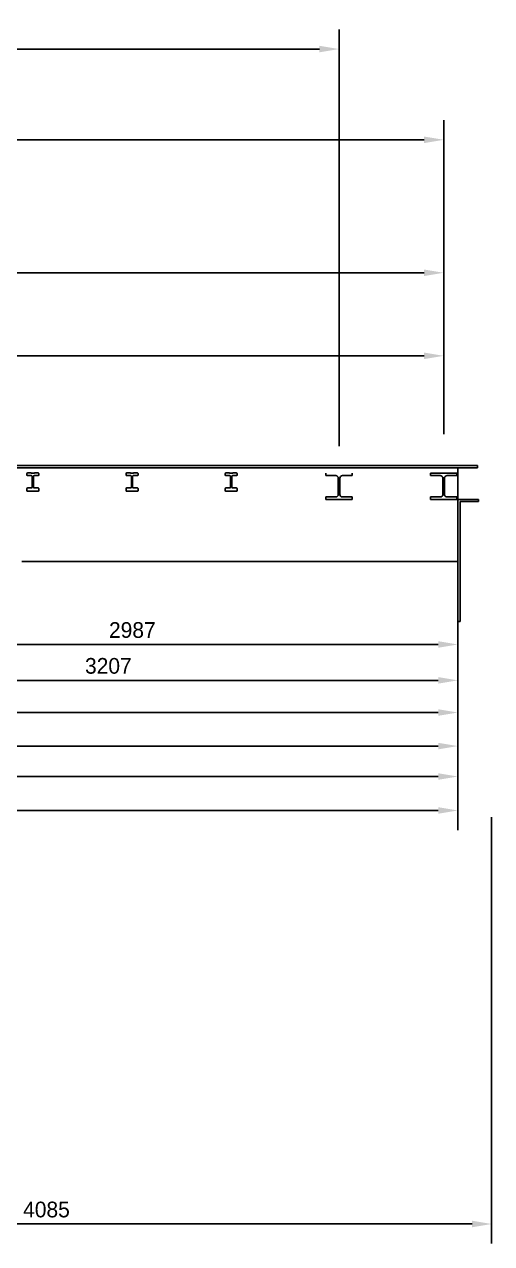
# Model space of a CAD drawing. Extents: x -2783 to 10777, y -3348 to 2247.
# Drawn here: x 8633 to 10777, y -3348 to 2247 of the extents above; entities that cross this region are included whole.
import ezdxf

# ---------------------------------------------------------------- set-up
doc = ezdxf.new("R2010")
doc.units = 0
doc.header["$LTSCALE"] = 4
doc.header["$MEASUREMENT"] = 0
doc.layers.get('0').update_dxf_attribs({"linetype": 'CONTINUOUS'})
doc.layers.get('DEFPOINTS').update_dxf_attribs({"linetype": 'CONTINUOUS'})
doc.dimstyles.new('DEFAULT', dxfattribs={"dimtxt": 2.4, "dimasz": 3, "dimexe": 3, "dimexo": 3, "dimgap": 1, "dimtad": 1, "dimdec": 0, "dimzin": 0, "dimdsep": 46, "dimtxsty": 'Standard', "dimsah": 1, "dimcen": 1, "dimclrd": 1, "dimclre": 1, "dimclrt": 6, "dimadec": 0, "dimazin": 0, "dimtfac": 1, "dimtdec": 4, "dimtofl": 0, "dimtmove": 0, "dimatfit": 3, "dimfxl": 0, "dimtolj": 1, "dimtzin": 0, "dimarcsym": 0})

# ---------------------------------------------------------------- blocks, each defined once
blk = doc.blocks.new('*D14')
at = {"linetype": 'ByBlock'}
for p, q in [((-1428.2, 687.6), (-1428.2, 1197.2)), ((10556.8, 457.2), (10556.8, 1197.2)), ((10466.8, 1107.2), (-1338.2, 1107.2))]:
    blk.add_line(p, q, dxfattribs=at)
for points in [[(-1338.2, 1122.2), (-1338.2, 1092.2), (-1428.2, 1107.2)], [(10466.8, 1122.2), (10466.8, 1092.2), (10556.8, 1107.2)]]:
    blk.add_solid(points, dxfattribs=at)
at = {"layer": 'DEFPOINTS', "color": 0, "linetype": 'ByBlock'}
for p in [(-1428.2, 1107.2), (-1428.2, 597.6), (10556.8, 367.2)]:
    blk.add_point(p, dxfattribs=at)
at = {"linetype": 'ByBlock', "insert": (4564.3, 1173.2), "char_height": 72, "attachment_point": 5}
blk.add_mtext('\\A1;11985', dxfattribs=at)
blk = doc.blocks.new('*D10')
at = {"linetype": 'ByBlock'}
for p, q in [((1656.8, 1393), (1656.8, 1807.4)), ((10556.8, 367.2), (10556.8, 1807.4)), ((10466.8, 1717.4), (1746.8, 1717.4))]:
    blk.add_line(p, q, dxfattribs=at)
for points in [[(1746.8, 1732.4), (1746.8, 1702.4), (1656.8, 1717.4)], [(10466.8, 1732.4), (10466.8, 1702.4), (10556.8, 1717.4)]]:
    blk.add_solid(points, dxfattribs=at)
at = {"layer": 'DEFPOINTS', "color": 0, "linetype": 'ByBlock'}
for p in [(1656.8, 1717.4), (1656.8, 1303), (10556.8, 277.2)]:
    blk.add_point(p, dxfattribs=at)
at = {"linetype": 'ByBlock', "insert": (6106.8, 1783.4), "char_height": 72, "attachment_point": 5}
blk.add_mtext('\\A1;8900', dxfattribs=at)
blk = doc.blocks.new('*D9')
at = {"linetype": 'ByBlock'}
for p, q in [((6109.8, -306.7), (6109.8, -1154.9)), ((10621.8, -307.8), (10621.8, -1154.9)), ((10531.8, -1064.9), (6199.8, -1064.9))]:
    blk.add_line(p, q, dxfattribs=at)
for points in [[(6199.8, -1049.9), (6199.8, -1079.9), (6109.8, -1064.9)], [(10531.8, -1049.9), (10531.8, -1079.9), (10621.8, -1064.9)]]:
    blk.add_solid(points, dxfattribs=at)
at = {"layer": 'DEFPOINTS', "color": 0, "linetype": 'ByBlock'}
for p in [(6109.8, -216.7, -3670.7), (10621.8, -217.8, -3720.6), (6109.8, -1064.9)]:
    blk.add_point(p, dxfattribs=at)
at = {"linetype": 'ByBlock', "insert": (8365.8, -998.9), "char_height": 72, "attachment_point": 5}
blk.add_mtext('\\A1;4512', dxfattribs=at)
blk = doc.blocks.new('*D8')
at = {"linetype": 'ByBlock'}
for p, q in [((6329.8, -300.8), (6329.8, -1001)), ((10621.8, -307.8), (10621.8, -1001)), ((10531.8, -911), (6419.8, -911))]:
    blk.add_line(p, q, dxfattribs=at)
for points in [[(6419.8, -896), (6419.8, -926), (6329.8, -911)], [(10531.8, -896), (10531.8, -926), (10621.8, -911)]]:
    blk.add_solid(points, dxfattribs=at)
at = {"layer": 'DEFPOINTS', "color": 0, "linetype": 'ByBlock'}
for p in [(6329.8, -210.8, -3720.6), (10621.8, -217.8, -3720.6), (6329.8, -911)]:
    blk.add_point(p, dxfattribs=at)
at = {"linetype": 'ByBlock', "insert": (8475.8, -845), "char_height": 72, "attachment_point": 5}
blk.add_mtext('\\A1;4292', dxfattribs=at)
blk = doc.blocks.new('*D7')
at = {"linetype": 'ByBlock'}
for p, q in [((7414.8, -300.8), (7414.8, -853.2)), ((10621.8, -307.8), (10621.8, -853.2)), ((10531.8, -763.2), (7504.8, -763.2))]:
    blk.add_line(p, q, dxfattribs=at)
for points in [[(7504.8, -748.2), (7504.8, -778.2), (7414.8, -763.2)], [(10531.8, -748.2), (10531.8, -778.2), (10621.8, -763.2)]]:
    blk.add_solid(points, dxfattribs=at)
at = {"layer": 'DEFPOINTS', "color": 0, "linetype": 'ByBlock'}
for p in [(7414.8, -210.8, -3720.6), (10621.8, -217.8, -3720.6), (7414.8, -763.2)]:
    blk.add_point(p, dxfattribs=at)
at = {"linetype": 'ByBlock', "insert": (9018.3, -697.2), "char_height": 72, "attachment_point": 5}
blk.add_mtext('\\A1;3207', dxfattribs=at)
blk = doc.blocks.new('*D6')
at = {"linetype": 'ByBlock'}
for p, q in [((7634.8, -300.8), (7634.8, -688.7)), ((10621.8, -307.8), (10621.8, -688.7)), ((10531.8, -598.7), (7724.8, -598.7))]:
    blk.add_line(p, q, dxfattribs=at)
for points in [[(7724.8, -583.7), (7724.8, -613.7), (7634.8, -598.7)], [(10531.8, -583.7), (10531.8, -613.7), (10621.8, -598.7)]]:
    blk.add_solid(points, dxfattribs=at)
at = {"layer": 'DEFPOINTS', "color": 0, "linetype": 'ByBlock'}
for p in [(7634.8, -210.8, -3720.6), (10621.8, -217.8, -3720.6), (7634.8, -598.7)]:
    blk.add_point(p, dxfattribs=at)
at = {"linetype": 'ByBlock', "insert": (9128.3, -532.7), "char_height": 72, "attachment_point": 5}
blk.add_mtext('\\A1;2987', dxfattribs=at)
blk = doc.blocks.new('*D0')
at = {"linetype": 'ByBlock'}
for p, q in [((10776.8, -1390.6), (10776.8, -3348.1)), ((6691.8, -2216.4), (6691.8, -3348.1)), ((6781.8, -3258.1), (10686.8, -3258.1))]:
    blk.add_line(p, q, dxfattribs=at)
for points in [[(6781.8, -3243.1), (6781.8, -3273.1), (6691.8, -3258.1)], [(10686.8, -3243.1), (10686.8, -3273.1), (10776.8, -3258.1)]]:
    blk.add_solid(points, dxfattribs=at)
at = {"layer": 'DEFPOINTS', "color": 0, "linetype": 'ByBlock'}
for p in [(10776.8, -1300.6), (6691.8, -2126.4, -4915.6), (10776.8, -3258.1)]:
    blk.add_point(p, dxfattribs=at)
at = {"linetype": 'ByBlock', "insert": (8734.3, -3192.1), "char_height": 72, "attachment_point": 5}
blk.add_mtext('\\A1;4085', dxfattribs=at)
blk = doc.blocks.new('*D11')
at = {"linetype": 'ByBlock'}
for p, q in [((-1908.2, 507.6), (-1908.2, 2223.8)), ((10076.8, 312.2), (10076.8, 2223.8)), ((9986.8, 2133.8), (-1818.2, 2133.8))]:
    blk.add_line(p, q, dxfattribs=at)
for points in [[(-1818.2, 2148.8), (-1818.2, 2118.8), (-1908.2, 2133.8)], [(9986.8, 2148.8), (9986.8, 2118.8), (10076.8, 2133.8)]]:
    blk.add_solid(points, dxfattribs=at)
at = {"layer": 'DEFPOINTS', "color": 0, "linetype": 'ByBlock'}
for p in [(-1908.2, 2133.8), (-1908.2, 417.6), (10076.8, 222.2, 1741.8)]:
    blk.add_point(p, dxfattribs=at)
at = {"linetype": 'ByBlock', "insert": (4084.3, 2199.8), "char_height": 72, "attachment_point": 5}
blk.add_mtext('\\A1;11985', dxfattribs=at)
blk = doc.blocks.new('*D12')
at = {"linetype": 'ByBlock'}
for p, q in [((4703.8, 312.2), (4703.8, 815.9)), ((10556.8, 808.2), (10556.8, 815.9)), ((4793.8, 725.9), (10466.8, 725.9))]:
    blk.add_line(p, q, dxfattribs=at)
for points in [[(4793.8, 740.9), (4793.8, 710.9), (4703.8, 725.9)], [(10466.8, 740.9), (10466.8, 710.9), (10556.8, 725.9)]]:
    blk.add_solid(points, dxfattribs=at)
at = {"layer": 'DEFPOINTS', "color": 0, "linetype": 'ByBlock'}
for p in [(10556.8, 725.9), (10556.8, 718.2), (4703.8, 222.2, 1741.8)]:
    blk.add_point(p, dxfattribs=at)
at = {"linetype": 'ByBlock', "insert": (7630.3, 791.9), "char_height": 72, "attachment_point": 5}
blk.add_mtext('\\A1;5853', dxfattribs=at)

msp = doc.modelspace()

# ---------------------------------------------------------------- linework, layer by layer
for p, q in [((-2518.2, 222.2, 6675), (10711.8, 222.2, 6675)), ((10711.8, 212.2, 6675), (-2518.2, 212.2, 6675)), ((8621.8, 212.2, 1212.5), (10621.8, 212.2, 1212.5)), ((8621.8, 212.2, 22.5), (10621.8, 212.2, 22.5)), ((8644.3, 179.7, 22.5), (8644.3, 185.7, 22.5)), ((8644.3, 179.7, 1212.5), (8644.3, 185.7, 1212.5)), ((8647.3, 188.7, 22.5), (8663.3, 188.7, 22.5)), ((8647.3, 188.7, 1212.5), (8663.3, 188.7, 1212.5)), ((8665.8, 176.7, 22.5), (8647.3, 176.7, 22.5)), ((8665.8, 176.7, 1212.5), (8647.3, 176.7, 1212.5)), ((8663.3, 188.7, 22.5), (8666.3, 187.2, 22.5)), ((8663.3, 188.7, 1212.5), (8666.3, 187.2, 1212.5)), ((8666.3, 187.2, 22.5), (8677.3, 187.2, 22.5)), ((8666.3, 187.2, 1212.5), (8677.3, 187.2, 1212.5)), ((8668.8, 122.8, 22.5), (8668.8, 173.7, 22.5)), ((8668.8, 122.8, 1212.5), (8668.8, 173.7, 1212.5)), ((8674.8, 173.7, 22.5), (8674.8, 122.8, 22.5)), ((8674.8, 173.7, 1212.5), (8674.8, 122.8, 1212.5)), ((8677.3, 187.2, 22.5), (8680.3, 188.7, 22.5)), ((8677.3, 187.2, 1212.5), (8680.3, 188.7, 1212.5)), ((8696.3, 176.7, 22.5), (8677.8, 176.7, 22.5)), ((8696.3, 176.7, 1212.5), (8677.8, 176.7, 1212.5)), ((8680.3, 188.7, 22.5), (8696.3, 188.7, 22.5)), ((8680.3, 188.7, 1212.5), (8696.3, 188.7, 1212.5)), ((8699.3, 185.7, 22.5), (8699.3, 179.7, 22.5)), ((8699.3, 185.7, 1212.5), (8699.3, 179.7, 1212.5)), ((9099.3, 179.7, 22.5), (9099.3, 185.7, 22.5)), ((9099.3, 179.7, 1212.5), (9099.3, 185.7, 1212.5)), ((9102.3, 188.7, 22.5), (9118.3, 188.7, 22.5)), ((9102.3, 188.7, 1212.5), (9118.3, 188.7, 1212.5)), ((9120.8, 176.7, 22.5), (9102.3, 176.7, 22.5)), ((9120.8, 176.7, 1212.5), (9102.3, 176.7, 1212.5)), ((9118.3, 188.7, 22.5), (9121.3, 187.2, 22.5)), ((9118.3, 188.7, 1212.5), (9121.3, 187.2, 1212.5)), ((9121.3, 187.2, 22.5), (9132.3, 187.2, 22.5)), ((9121.3, 187.2, 1212.5), (9132.3, 187.2, 1212.5)), ((9123.8, 122.8, 22.5), (9123.8, 173.7, 22.5)), ((9123.8, 122.8, 1212.5), (9123.8, 173.7, 1212.5)), ((9129.8, 173.7, 22.5), (9129.8, 122.8, 22.5)), ((9129.8, 173.7, 1212.5), (9129.8, 122.8, 1212.5)), ((9132.3, 187.2, 22.5), (9135.3, 188.7, 22.5)), ((9132.3, 187.2, 1212.5), (9135.3, 188.7, 1212.5)), ((9151.3, 176.7, 22.5), (9132.8, 176.7, 22.5)), ((9151.3, 176.7, 1212.5), (9132.8, 176.7, 1212.5)), ((9135.3, 188.7, 22.5), (9151.3, 188.7, 22.5)), ((9135.3, 188.7, 1212.5), (9151.3, 188.7, 1212.5)), ((9154.3, 185.7, 22.5), (9154.3, 179.7, 22.5)), ((9154.3, 185.7, 1212.5), (9154.3, 179.7, 1212.5)), ((9554.3, 179.7, 22.5), (9554.3, 185.7, 22.5)), ((9554.3, 179.7, 1212.5), (9554.3, 185.7, 1212.5)), ((9557.3, 188.7, 22.5), (9573.3, 188.7, 22.5)), ((9557.3, 188.7, 1212.5), (9573.3, 188.7, 1212.5)), ((9575.8, 176.7, 22.5), (9557.3, 176.7, 22.5)), ((9575.8, 176.7, 1212.5), (9557.3, 176.7, 1212.5)), ((9573.3, 188.7, 22.5), (9576.3, 187.2, 22.5)), ((9573.3, 188.7, 1212.5), (9576.3, 187.2, 1212.5)), ((9576.3, 187.2, 22.5), (9587.3, 187.2, 22.5)), ((9576.3, 187.2, 1212.5), (9587.3, 187.2, 1212.5)), ((9578.8, 122.8, 22.5), (9578.8, 173.7, 22.5)), ((9578.8, 122.8, 1212.5), (9578.8, 173.7, 1212.5)), ((9584.8, 173.7, 22.5), (9584.8, 122.8, 22.5)), ((9584.8, 173.7, 1212.5), (9584.8, 122.8, 1212.5)), ((9587.3, 187.2, 22.5), (9590.3, 188.7, 22.5)), ((9587.3, 187.2, 1212.5), (9590.3, 188.7, 1212.5)), ((9606.3, 176.7, 22.5), (9587.8, 176.7, 22.5)), ((9606.3, 176.7, 1212.5), (9587.8, 176.7, 1212.5)), ((9590.3, 188.7, 22.5), (9606.3, 188.7, 22.5)), ((9590.3, 188.7, 1212.5), (9606.3, 188.7, 1212.5)), ((9609.3, 185.7, 22.5), (9609.3, 179.7, 22.5)), ((9609.3, 185.7, 1212.5), (9609.3, 179.7, 1212.5)), ((10016.8, 176.2, 3743.1), (10016.8, 187.2, 3743.1)), ((10016.8, 176.2, 4933.1), (10016.8, 187.2, 4933.1)), ((10061.3, 176.2, 3743.1), (10016.8, 176.2, 3743.1)), ((10061.3, 176.2, 4933.1), (10016.8, 176.2, 4933.1)), ((10136.8, 176.2, 3743.1), (10092.3, 176.2, 3743.1)), ((10136.8, 176.2, 4933.1), (10092.3, 176.2, 4933.1)), ((10136.8, 187.2, 3743.1), (10136.8, 176.2, 3743.1)), ((10136.8, 187.2, 4933.1), (10136.8, 176.2, 4933.1)), ((10496.8, 187.2, 4933.1), (10616.8, 187.2, 4933.1)), ((10496.8, 176.2, 4933.1), (10496.8, 187.2, 4933.1)), ((10496.8, 187.2, 3743.1), (10616.8, 187.2, 3743.1)), ((10496.8, 176.2, 3743.1), (10496.8, 187.2, 3743.1)), ((10541.3, 176.2, 4933.1), (10496.8, 176.2, 4933.1)), ((10541.3, 176.2, 3743.1), (10496.8, 176.2, 3743.1)), ((10616.8, 176.2, 4933.1), (10572.3, 176.2, 4933.1)), ((10616.8, 176.2, 3743.1), (10572.3, 176.2, 3743.1)), ((10616.8, 187.2, 4933.1), (10616.8, 176.2, 4933.1)), ((10616.8, 187.2, 3743.1), (10616.8, 176.2, 3743.1)), ((10621.8, -117.8, 6675), (10621.8, 212.2, 6675.1)), ((10621.8, 212.2, 1212.5), (10621.8, -217.8, 1212.5)), ((10621.8, 212.2, 22.5), (10621.8, -217.8, 22.5)), ((10676.8, 212.2, 6675.1), (10711.8, 212.2, 6675)), ((10711.8, 222.2, 6675), (10711.8, 212.2, 6675)), ((8644.3, 107.8, 22.5), (8644.3, 116.8, 22.5)), ((8644.3, 107.8, 1212.5), (8644.3, 116.8, 1212.5)), ((8647.3, 119.8, 22.5), (8665.8, 119.8, 22.5)), ((8647.3, 119.8, 1212.5), (8665.8, 119.8, 1212.5)), ((8677.8, 119.8, 22.5), (8696.3, 119.8, 22.5)), ((8677.8, 119.8, 1212.5), (8696.3, 119.8, 1212.5)), ((8699.3, 116.8, 22.5), (8699.3, 107.8, 22.5)), ((8699.3, 116.8, 1212.5), (8699.3, 107.8, 1212.5)), ((9099.3, 107.8, 22.5), (9099.3, 116.8, 22.5)), ((9099.3, 107.8, 1212.5), (9099.3, 116.8, 1212.5)), ((9102.3, 119.8, 22.5), (9120.8, 119.8, 22.5)), ((9102.3, 119.8, 1212.5), (9120.8, 119.8, 1212.5)), ((9132.8, 119.8, 22.5), (9151.3, 119.8, 22.5)), ((9132.8, 119.8, 1212.5), (9151.3, 119.8, 1212.5)), ((9154.3, 116.8, 22.5), (9154.3, 107.8, 22.5)), ((9154.3, 116.8, 1212.5), (9154.3, 107.8, 1212.5)), ((9554.3, 107.8, 22.5), (9554.3, 116.8, 22.5)), ((9554.3, 107.8, 1212.5), (9554.3, 116.8, 1212.5)), ((9557.3, 119.8, 22.5), (9575.8, 119.8, 22.5)), ((9557.3, 119.8, 1212.5), (9575.8, 119.8, 1212.5)), ((9587.8, 119.8, 22.5), (9606.3, 119.8, 22.5)), ((9587.8, 119.8, 1212.5), (9606.3, 119.8, 1212.5)), ((9609.3, 116.8, 22.5), (9609.3, 107.8, 22.5)), ((9609.3, 116.8, 1212.5), (9609.3, 107.8, 1212.5)), ((10073.3, 90.2, 3743.1), (10073.3, 164.2, 3743.1)), ((10073.3, 90.2, 4933.1), (10073.3, 164.2, 4933.1)), ((10080.3, 164.2, 3743.1), (10080.3, 90.2, 3743.1)), ((10080.3, 164.2, 4933.1), (10080.3, 90.2, 4933.1)), ((10553.3, 90.2, 4933.1), (10553.3, 164.2, 4933.1)), ((10553.3, 90.2, 3743.1), (10553.3, 164.2, 3743.1)), ((10560.3, 164.2, 4933.1), (10560.3, 90.2, 4933.1)), ((10560.3, 164.2, 3743.1), (10560.3, 90.2, 3743.1)), ((8671.8, 104.7, 22.5), (8647.2, 104.8, 22.5)), ((8671.8, 104.7, 1212.5), (8647.2, 104.8, 1212.5)), ((8696.3, 104.8, 22.5), (8671.8, 104.7, 22.5)), ((8696.3, 104.8, 1212.5), (8671.8, 104.7, 1212.5)), ((9126.8, 104.7, 22.5), (9102.2, 104.8, 22.5)), ((9126.8, 104.7, 1212.5), (9102.2, 104.8, 1212.5)), ((9151.3, 104.8, 22.5), (9126.8, 104.7, 22.5)), ((9151.3, 104.8, 1212.5), (9126.8, 104.7, 1212.5)), ((9581.8, 104.7, 22.5), (9557.2, 104.8, 22.5)), ((9581.8, 104.7, 1212.5), (9557.2, 104.8, 1212.5)), ((9606.3, 104.8, 22.5), (9581.8, 104.7, 22.5)), ((9606.3, 104.8, 1212.5), (9581.8, 104.7, 1212.5)), ((10016.8, 78.2, 3743.1), (10061.3, 78.2, 3743.1)), ((10016.8, 67.2, 3743.1), (10016.8, 78.2, 3743.1)), ((10016.8, 78.2, 4933.1), (10061.3, 78.2, 4933.1)), ((10016.8, 67.2, 4933.1), (10016.8, 78.2, 4933.1)), ((10136.8, 67.2, 3743.1), (10016.8, 67.2, 3743.1)), ((10136.8, 67.2, 4933.1), (10016.8, 67.2, 4933.1)), ((10061.3, 78.2, 3738.1), (10061.3, 78.2, 3743.1)), ((10061.3, 78.2, 4928.1), (10061.3, 78.2, 4933.1)), ((10073.3, 90.2, 3738.1), (10073.3, 90.2, 3743.1)), ((10073.3, 90.2, 4928.1), (10073.3, 90.2, 4933.1)), ((10080.3, 90.2, 3738.1), (10080.3, 90.2, 3743.1)), ((10080.3, 90.2, 4928.1), (10080.3, 90.2, 4933.1)), ((10092.3, 78.2, 3743.1), (10136.8, 78.2, 3743.1)), ((10092.3, 78.2, 3738.1), (10092.3, 78.2, 3743.1)), ((10092.3, 78.2, 4933.1), (10136.8, 78.2, 4933.1)), ((10092.3, 78.2, 4928.1), (10092.3, 78.2, 4933.1)), ((10136.8, 78.2, 3743.1), (10136.8, 67.2, 3743.1)), ((10136.8, 78.2, 4933.1), (10136.8, 67.2, 4933.1)), ((10496.8, 67.2, 4933.1), (10496.8, 78.2, 4933.1)), ((10496.8, 78.2, 4933.1), (10541.3, 78.2, 4933.1)), ((10496.8, 67.2, 3743.1), (10496.8, 78.2, 3743.1)), ((10496.8, 78.2, 3743.1), (10541.3, 78.2, 3743.1)), ((10616.8, 67.2, 4933.1), (10496.8, 67.2, 4933.1)), ((10616.8, 67.2, 3743.1), (10496.8, 67.2, 3743.1)), ((10541.3, 78.2, 4928.1), (10541.3, 78.2, 4933.1)), ((10541.3, 78.2, 3738.1), (10541.3, 78.2, 3743.1)), ((10553.3, 90.2, 4928.1), (10553.3, 90.2, 4933.1)), ((10553.3, 90.2, 3738.1), (10553.3, 90.2, 3743.1)), ((10560.3, 90.2, 4928.1), (10560.3, 90.2, 4933.1)), ((10560.3, 90.2, 3738.1), (10560.3, 90.2, 3743.1)), ((10572.3, 78.2, 4928.1), (10572.3, 78.2, 4933.1)), ((10572.3, 78.2, 4933.1), (10616.8, 78.2, 4933.1)), ((10572.3, 78.2, 3738.1), (10572.3, 78.2, 3743.1)), ((10572.3, 78.2, 3743.1), (10616.8, 78.2, 3743.1)), ((10616.8, 78.2, 4933.1), (10616.8, 67.2, 4933.1)), ((10616.8, 78.2, 3743.1), (10616.8, 67.2, 3743.1)), ((10621.8, 67.2, 6675.1), (10621.8, -382.8, 6675.1)), ((10716.8, 67.2, 6675.1), (10621.8, 67.2, 6675.1)), ((10631.8, 57.2, 6675.1), (10631.8, -492.8, 6675.1)), ((10716.8, 57.2, 6675.1), (10631.8, 57.2, 6675.1)), ((10716.8, 57.2, 6675.1), (10716.8, 67.2, 6675.1)), ((10621.8, -127.8, 5884.7), (10621.8, -117.8, 6675)), ((10621.8, -217.8, 1212.5), (8621.8, -217.8, 1212.5)), ((10621.8, -217.8, 22.5), (8621.8, -217.8, 22.5)), ((10631.8, -492.8, 6675.1), (10621.8, -492.8, 6675.1))]:
    msp.add_line(p, q)
at = {"extrusion": (0, -6.12303e-17, -1)}
for p, q in [((8621.8, 212.2, 1207.5), (10621.8, 212.2, 1207.5)), ((8621.8, 212.2, 17.5), (10621.8, 212.2, 17.5)), ((8644.3, 185.7, 17.5), (8644.3, 179.7, 17.5)), ((8644.3, 185.7, 1207.5), (8644.3, 179.7, 1207.5)), ((8663.3, 188.7, 17.5), (8647.3, 188.7, 17.5)), ((8663.3, 188.7, 1207.5), (8647.3, 188.7, 1207.5)), ((8647.3, 176.7, 17.5), (8665.8, 176.7, 17.5)), ((8647.3, 176.7, 1207.5), (8665.8, 176.7, 1207.5)), ((8666.3, 187.2, 17.5), (8663.3, 188.7, 17.5)), ((8666.3, 187.2, 1207.5), (8663.3, 188.7, 1207.5)), ((8677.3, 187.2, 17.5), (8666.3, 187.2, 17.5)), ((8677.3, 187.2, 1207.5), (8666.3, 187.2, 1207.5)), ((8668.8, 173.7, 17.5), (8668.8, 122.8, 17.5)), ((8668.8, 173.7, 1207.5), (8668.8, 122.8, 1207.5)), ((8674.8, 122.8, 17.5), (8674.8, 173.7, 17.5)), ((8674.8, 122.8, 1207.5), (8674.8, 173.7, 1207.5)), ((8680.3, 188.7, 17.5), (8677.3, 187.2, 17.5)), ((8680.3, 188.7, 1207.5), (8677.3, 187.2, 1207.5)), ((8677.8, 176.7, 17.5), (8696.3, 176.7, 17.5)), ((8677.8, 176.7, 1207.5), (8696.3, 176.7, 1207.5)), ((8696.3, 188.7, 17.5), (8680.3, 188.7, 17.5)), ((8696.3, 188.7, 1207.5), (8680.3, 188.7, 1207.5)), ((8699.3, 179.7, 17.5), (8699.3, 185.7, 17.5)), ((8699.3, 179.7, 1207.5), (8699.3, 185.7, 1207.5)), ((9099.3, 185.7, 17.5), (9099.3, 179.7, 17.5)), ((9099.3, 185.7, 1207.5), (9099.3, 179.7, 1207.5)), ((9118.3, 188.7, 17.5), (9102.3, 188.7, 17.5)), ((9118.3, 188.7, 1207.5), (9102.3, 188.7, 1207.5)), ((9102.3, 176.7, 17.5), (9120.8, 176.7, 17.5)), ((9102.3, 176.7, 1207.5), (9120.8, 176.7, 1207.5)), ((9121.3, 187.2, 17.5), (9118.3, 188.7, 17.5)), ((9121.3, 187.2, 1207.5), (9118.3, 188.7, 1207.5)), ((9132.3, 187.2, 17.5), (9121.3, 187.2, 17.5)), ((9132.3, 187.2, 1207.5), (9121.3, 187.2, 1207.5)), ((9123.8, 173.7, 17.5), (9123.8, 122.8, 17.5)), ((9123.8, 173.7, 1207.5), (9123.8, 122.8, 1207.5)), ((9129.8, 122.8, 17.5), (9129.8, 173.7, 17.5)), ((9129.8, 122.8, 1207.5), (9129.8, 173.7, 1207.5)), ((9135.3, 188.7, 17.5), (9132.3, 187.2, 17.5)), ((9135.3, 188.7, 1207.5), (9132.3, 187.2, 1207.5)), ((9132.8, 176.7, 17.5), (9151.3, 176.7, 17.5)), ((9132.8, 176.7, 1207.5), (9151.3, 176.7, 1207.5)), ((9151.3, 188.7, 17.5), (9135.3, 188.7, 17.5)), ((9151.3, 188.7, 1207.5), (9135.3, 188.7, 1207.5)), ((9154.3, 179.7, 17.5), (9154.3, 185.7, 17.5)), ((9154.3, 179.7, 1207.5), (9154.3, 185.7, 1207.5)), ((9554.3, 185.7, 17.5), (9554.3, 179.7, 17.5)), ((9554.3, 185.7, 1207.5), (9554.3, 179.7, 1207.5)), ((9573.3, 188.7, 17.5), (9557.3, 188.7, 17.5)), ((9573.3, 188.7, 1207.5), (9557.3, 188.7, 1207.5)), ((9557.3, 176.7, 17.5), (9575.8, 176.7, 17.5)), ((9557.3, 176.7, 1207.5), (9575.8, 176.7, 1207.5)), ((9576.3, 187.2, 17.5), (9573.3, 188.7, 17.5)), ((9576.3, 187.2, 1207.5), (9573.3, 188.7, 1207.5)), ((9587.3, 187.2, 17.5), (9576.3, 187.2, 17.5)), ((9587.3, 187.2, 1207.5), (9576.3, 187.2, 1207.5)), ((9578.8, 173.7, 17.5), (9578.8, 122.8, 17.5)), ((9578.8, 173.7, 1207.5), (9578.8, 122.8, 1207.5)), ((9584.8, 122.8, 17.5), (9584.8, 173.7, 17.5)), ((9584.8, 122.8, 1207.5), (9584.8, 173.7, 1207.5)), ((9590.3, 188.7, 17.5), (9587.3, 187.2, 17.5)), ((9590.3, 188.7, 1207.5), (9587.3, 187.2, 1207.5)), ((9587.8, 176.7, 17.5), (9606.3, 176.7, 17.5)), ((9587.8, 176.7, 1207.5), (9606.3, 176.7, 1207.5)), ((9606.3, 188.7, 17.5), (9590.3, 188.7, 17.5)), ((9606.3, 188.7, 1207.5), (9590.3, 188.7, 1207.5)), ((9609.3, 179.7, 17.5), (9609.3, 185.7, 17.5)), ((9609.3, 179.7, 1207.5), (9609.3, 185.7, 1207.5)), ((10016.8, 187.2, 3738.1), (10016.8, 176.2, 3738.1)), ((10016.8, 187.2, 4928.1), (10016.8, 176.2, 4928.1)), ((10016.8, 176.2, 3738.1), (10061.3, 176.2, 3738.1)), ((10016.8, 176.2, 4928.1), (10061.3, 176.2, 4928.1)), ((10092.3, 176.2, 3738.1), (10136.8, 176.2, 3738.1)), ((10092.3, 176.2, 4928.1), (10136.8, 176.2, 4928.1)), ((10136.8, 176.2, 3738.1), (10136.8, 187.2, 3738.1)), ((10136.8, 176.2, 4928.1), (10136.8, 187.2, 4928.1)), ((10616.8, 187.2, 4928.1), (10496.8, 187.2, 4928.1)), ((10496.8, 187.2, 4928.1), (10496.8, 176.2, 4928.1)), ((10616.8, 187.2, 3738.1), (10496.8, 187.2, 3738.1)), ((10496.8, 187.2, 3738.1), (10496.8, 176.2, 3738.1)), ((10496.8, 176.2, 4928.1), (10541.3, 176.2, 4928.1)), ((10496.8, 176.2, 3738.1), (10541.3, 176.2, 3738.1)), ((10572.3, 176.2, 4928.1), (10616.8, 176.2, 4928.1)), ((10572.3, 176.2, 3738.1), (10616.8, 176.2, 3738.1)), ((10616.8, 176.2, 4928.1), (10616.8, 187.2, 4928.1)), ((10616.8, 176.2, 3738.1), (10616.8, 187.2, 3738.1)), ((10621.8, 212.2, 1207.5), (10621.8, -217.8, 1207.5)), ((10621.8, 212.2, 17.5), (10621.8, -217.8, 17.5)), ((8644.3, 116.8, 17.5), (8644.3, 107.8, 17.5)), ((8644.3, 116.8, 1207.5), (8644.3, 107.8, 1207.5)), ((8665.8, 119.8, 17.5), (8647.3, 119.8, 17.5)), ((8665.8, 119.8, 1207.5), (8647.3, 119.8, 1207.5)), ((8696.3, 119.8, 17.5), (8677.8, 119.8, 17.5)), ((8696.3, 119.8, 1207.5), (8677.8, 119.8, 1207.5)), ((8699.3, 107.8, 17.5), (8699.3, 116.8, 17.5)), ((8699.3, 107.8, 1207.5), (8699.3, 116.8, 1207.5)), ((9099.3, 116.8, 17.5), (9099.3, 107.8, 17.5)), ((9099.3, 116.8, 1207.5), (9099.3, 107.8, 1207.5)), ((9120.8, 119.8, 17.5), (9102.3, 119.8, 17.5)), ((9120.8, 119.8, 1207.5), (9102.3, 119.8, 1207.5)), ((9151.3, 119.8, 17.5), (9132.8, 119.8, 17.5)), ((9151.3, 119.8, 1207.5), (9132.8, 119.8, 1207.5)), ((9154.3, 107.8, 17.5), (9154.3, 116.8, 17.5)), ((9154.3, 107.8, 1207.5), (9154.3, 116.8, 1207.5)), ((9554.3, 116.8, 17.5), (9554.3, 107.8, 17.5)), ((9554.3, 116.8, 1207.5), (9554.3, 107.8, 1207.5)), ((9575.8, 119.8, 17.5), (9557.3, 119.8, 17.5)), ((9575.8, 119.8, 1207.5), (9557.3, 119.8, 1207.5)), ((9606.3, 119.8, 17.5), (9587.8, 119.8, 17.5)), ((9606.3, 119.8, 1207.5), (9587.8, 119.8, 1207.5)), ((9609.3, 107.8, 17.5), (9609.3, 116.8, 17.5)), ((9609.3, 107.8, 1207.5), (9609.3, 116.8, 1207.5)), ((10073.3, 164.2, 3738.1), (10073.3, 90.2, 3738.1)), ((10073.3, 164.2, 4928.1), (10073.3, 90.2, 4928.1)), ((10080.3, 90.2, 3738.1), (10080.3, 164.2, 3738.1)), ((10080.3, 90.2, 4928.1), (10080.3, 164.2, 4928.1)), ((10553.3, 164.2, 4928.1), (10553.3, 90.2, 4928.1)), ((10553.3, 164.2, 3738.1), (10553.3, 90.2, 3738.1)), ((10560.3, 90.2, 4928.1), (10560.3, 164.2, 4928.1)), ((10560.3, 90.2, 3738.1), (10560.3, 164.2, 3738.1)), ((8647.2, 104.8, 17.5), (8671.8, 104.7, 17.5)), ((8647.2, 104.8, 1207.5), (8671.8, 104.7, 1207.5)), ((8671.8, 104.7, 17.5), (8696.3, 104.8, 17.5)), ((8671.8, 104.7, 1207.5), (8696.3, 104.8, 1207.5)), ((9102.2, 104.8, 17.5), (9126.8, 104.7, 17.5)), ((9102.2, 104.8, 1207.5), (9126.8, 104.7, 1207.5)), ((9126.8, 104.7, 17.5), (9151.3, 104.8, 17.5)), ((9126.8, 104.7, 1207.5), (9151.3, 104.8, 1207.5)), ((9557.2, 104.8, 17.5), (9581.8, 104.7, 17.5)), ((9557.2, 104.8, 1207.5), (9581.8, 104.7, 1207.5)), ((9581.8, 104.7, 17.5), (9606.3, 104.8, 17.5)), ((9581.8, 104.7, 1207.5), (9606.3, 104.8, 1207.5)), ((10061.3, 78.2, 3738.1), (10016.8, 78.2, 3738.1)), ((10016.8, 78.2, 3738.1), (10016.8, 67.2, 3738.1)), ((10061.3, 78.2, 4928.1), (10016.8, 78.2, 4928.1)), ((10016.8, 78.2, 4928.1), (10016.8, 67.2, 4928.1)), ((10016.8, 67.2, 3738.1), (10136.8, 67.2, 3738.1)), ((10016.8, 67.2, 4928.1), (10136.8, 67.2, 4928.1)), ((10136.8, 78.2, 3738.1), (10092.3, 78.2, 3738.1)), ((10136.8, 78.2, 4928.1), (10092.3, 78.2, 4928.1)), ((10136.8, 67.2, 3738.1), (10136.8, 78.2, 3738.1)), ((10136.8, 67.2, 4928.1), (10136.8, 78.2, 4928.1)), ((10496.8, 78.2, 4928.1), (10496.8, 67.2, 4928.1)), ((10541.3, 78.2, 4928.1), (10496.8, 78.2, 4928.1)), ((10496.8, 78.2, 3738.1), (10496.8, 67.2, 3738.1)), ((10541.3, 78.2, 3738.1), (10496.8, 78.2, 3738.1)), ((10496.8, 67.2, 4928.1), (10616.8, 67.2, 4928.1)), ((10496.8, 67.2, 3738.1), (10616.8, 67.2, 3738.1)), ((10616.8, 78.2, 4928.1), (10572.3, 78.2, 4928.1)), ((10616.8, 78.2, 3738.1), (10572.3, 78.2, 3738.1)), ((10616.8, 67.2, 4928.1), (10616.8, 78.2, 4928.1)), ((10616.8, 67.2, 3738.1), (10616.8, 78.2, 3738.1)), ((10621.8, -217.8, 1207.5), (8621.8, -217.8, 1207.5)), ((10621.8, -217.8, 17.5), (8621.8, -217.8, 17.5))]:
    msp.add_line(p, q, dxfattribs=at)
at = {"extrusion": (1, 0, 0)}
for p, q in [((10016.8, 67.2, 3743.1), (10016.8, 78.2, 3743.1)), ((10016.8, 78.2, 3738.1), (10016.8, 78.2, 3743.1)), ((10016.8, 78.2, 3738.1), (10016.8, 67.2, 3738.1)), ((10016.8, 67.2, 4933.1), (10016.8, 78.2, 4933.1)), ((10016.8, 78.2, 4928.1), (10016.8, 78.2, 4933.1)), ((10016.8, 78.2, 4928.1), (10016.8, 67.2, 4928.1)), ((10016.8, 67.2, 3738.1), (10016.8, 67.2, 3743.1)), ((10016.8, 67.2, 4928.1), (10016.8, 67.2, 4933.1)), ((10496.8, 78.2, 4928.1), (10496.8, 67.2, 4928.1)), ((10496.8, 78.2, 4928.1), (10496.8, 78.2, 4933.1)), ((10496.8, 67.2, 4933.1), (10496.8, 78.2, 4933.1)), ((10496.8, 78.2, 3738.1), (10496.8, 67.2, 3738.1)), ((10496.8, 78.2, 3738.1), (10496.8, 78.2, 3743.1)), ((10496.8, 67.2, 3743.1), (10496.8, 78.2, 3743.1)), ((10496.8, 67.2, 4928.1), (10496.8, 67.2, 4933.1)), ((10496.8, 67.2, 3738.1), (10496.8, 67.2, 3743.1))]:
    msp.add_line(p, q, dxfattribs=at)
at = {"extrusion": (0, -1, 6.12303e-17)}
for p, q in [((10016.8, 78.2, 3743.1), (10061.3, 78.2, 3743.1)), ((10016.8, 78.2, 3738.1), (10016.8, 78.2, 3743.1)), ((10061.3, 78.2, 3738.1), (10016.8, 78.2, 3738.1)), ((10016.8, 78.2, 4933.1), (10061.3, 78.2, 4933.1)), ((10016.8, 78.2, 4928.1), (10016.8, 78.2, 4933.1)), ((10061.3, 78.2, 4928.1), (10016.8, 78.2, 4928.1)), ((10061.3, 78.2, 3738.1), (10061.3, 78.2, 3743.1)), ((10061.3, 78.2, 4928.1), (10061.3, 78.2, 4933.1)), ((10541.3, 78.2, 4928.1), (10496.8, 78.2, 4928.1)), ((10496.8, 78.2, 4928.1), (10496.8, 78.2, 4933.1)), ((10496.8, 78.2, 4933.1), (10541.3, 78.2, 4933.1)), ((10541.3, 78.2, 3738.1), (10496.8, 78.2, 3738.1)), ((10496.8, 78.2, 3738.1), (10496.8, 78.2, 3743.1)), ((10496.8, 78.2, 3743.1), (10541.3, 78.2, 3743.1)), ((10541.3, 78.2, 4928.1), (10541.3, 78.2, 4933.1)), ((10541.3, 78.2, 3738.1), (10541.3, 78.2, 3743.1))]:
    msp.add_line(p, q, dxfattribs=at)
at = {"extrusion": (0, 1, -6.12303e-17)}
for p, q in [((10136.8, 67.2, 3743.1), (10016.8, 67.2, 3743.1)), ((10016.8, 67.2, 3738.1), (10016.8, 67.2, 3743.1)), ((10016.8, 67.2, 3738.1), (10136.8, 67.2, 3738.1)), ((10136.8, 67.2, 4933.1), (10016.8, 67.2, 4933.1)), ((10016.8, 67.2, 4928.1), (10016.8, 67.2, 4933.1)), ((10016.8, 67.2, 4928.1), (10136.8, 67.2, 4928.1)), ((10496.8, 67.2, 4928.1), (10616.8, 67.2, 4928.1)), ((10496.8, 67.2, 4928.1), (10496.8, 67.2, 4933.1)), ((10616.8, 67.2, 4933.1), (10496.8, 67.2, 4933.1)), ((10496.8, 67.2, 3738.1), (10616.8, 67.2, 3738.1)), ((10496.8, 67.2, 3738.1), (10496.8, 67.2, 3743.1)), ((10616.8, 67.2, 3743.1), (10496.8, 67.2, 3743.1)), ((10636.8, 67.2, 4928.1), (10636.8, 67.2, 4933.1)), ((10636.8, 67.2, 3738.1), (10636.8, 67.2, 3743.1))]:
    msp.add_line(p, q, dxfattribs=at)
at = {"extrusion": (4.08762e-14, -1, 6.12303e-17)}
for p, q in [((10092.3, 78.2, 3743.1), (10136.8, 78.2, 3743.1)), ((10092.3, 78.2, 3738.1), (10092.3, 78.2, 3743.1)), ((10136.8, 78.2, 3738.1), (10092.3, 78.2, 3738.1)), ((10092.3, 78.2, 4933.1), (10136.8, 78.2, 4933.1)), ((10092.3, 78.2, 4928.1), (10092.3, 78.2, 4933.1)), ((10136.8, 78.2, 4928.1), (10092.3, 78.2, 4928.1)), ((10136.8, 78.2, 3738.1), (10136.8, 78.2, 3743.1)), ((10136.8, 78.2, 4928.1), (10136.8, 78.2, 4933.1)), ((10616.8, 78.2, 4928.1), (10572.3, 78.2, 4928.1)), ((10572.3, 78.2, 4928.1), (10572.3, 78.2, 4933.1)), ((10572.3, 78.2, 4933.1), (10616.8, 78.2, 4933.1)), ((10616.8, 78.2, 3738.1), (10572.3, 78.2, 3738.1)), ((10572.3, 78.2, 3738.1), (10572.3, 78.2, 3743.1)), ((10572.3, 78.2, 3743.1), (10616.8, 78.2, 3743.1)), ((10616.8, 78.2, 4928.1), (10616.8, 78.2, 4933.1)), ((10616.8, 78.2, 3738.1), (10616.8, 78.2, 3743.1))]:
    msp.add_line(p, q, dxfattribs=at)
at = {"extrusion": (-1, 0, 0)}
for p, q in [((10136.8, 78.2, 3743.1), (10136.8, 67.2, 3743.1)), ((10136.8, 78.2, 3738.1), (10136.8, 78.2, 3743.1)), ((10136.8, 67.2, 3738.1), (10136.8, 78.2, 3738.1)), ((10136.8, 78.2, 4933.1), (10136.8, 67.2, 4933.1)), ((10136.8, 78.2, 4928.1), (10136.8, 78.2, 4933.1)), ((10136.8, 67.2, 4928.1), (10136.8, 78.2, 4928.1)), ((10616.8, 67.2, 4928.1), (10616.8, 78.2, 4928.1)), ((10616.8, 78.2, 4928.1), (10616.8, 78.2, 4933.1)), ((10616.8, 78.2, 4933.1), (10616.8, 67.2, 4933.1)), ((10616.8, 67.2, 3738.1), (10616.8, 78.2, 3738.1)), ((10616.8, 78.2, 3738.1), (10616.8, 78.2, 3743.1)), ((10616.8, 78.2, 3743.1), (10616.8, 67.2, 3743.1)), ((10636.8, 67.2, 4928.1), (10636.8, 67.2, 4933.1)), ((10636.8, 67.2, 3738.1), (10636.8, 67.2, 3743.1))]:
    msp.add_line(p, q, dxfattribs=at)
at = {"linetype": 'ByBlock'}
for p, q in [((10621.8, -307.8, 4933.1), (10621.8, -1294.6, 4933.1)), ((10621.8, -307.8, 4933.1), (10621.8, -1450.4, 4933.1)), ((10531.8, -1204.6, 4933.1), (5114.8, -1204.6, 4933.1)), ((10531.8, -1360.4, 4933.1), (4894.8, -1360.4, 4933.1))]:
    msp.add_line(p, q, dxfattribs=at)
for centre, radius, start, end in [((8647.3, 185.7, 22.5), 3, 90, 180), ((8647.3, 185.7, 1212.5), 3, 90, 180), ((8647.3, 179.7, 22.5), 3, 180, 270), ((8647.3, 179.7, 1212.5), 3, 180, 270), ((8665.8, 173.7, 22.5), 3, 0, 90), ((8665.8, 173.7, 1212.5), 3, 0, 90), ((8677.8, 173.7, 22.5), 3, 90, 180), ((8677.8, 173.7, 1212.5), 3, 90, 180), ((8696.3, 185.7, 22.5), 3, 0, 90), ((8696.3, 185.7, 1212.5), 3, 0, 90), ((8696.3, 179.7, 22.5), 3, 270, 0), ((8696.3, 179.7, 1212.5), 3, 270, 0), ((9102.3, 185.7, 22.5), 3, 90, 180), ((9102.3, 185.7, 1212.5), 3, 90, 180), ((9102.3, 179.7, 22.5), 3, 180, 270), ((9102.3, 179.7, 1212.5), 3, 180, 270), ((9120.8, 173.7, 22.5), 3, 0, 90), ((9120.8, 173.7, 1212.5), 3, 0, 90), ((9132.8, 173.7, 22.5), 3, 90, 180), ((9132.8, 173.7, 1212.5), 3, 90, 180), ((9151.3, 185.7, 22.5), 3, 0, 90), ((9151.3, 185.7, 1212.5), 3, 0, 90), ((9151.3, 179.7, 22.5), 3, 270, 0), ((9151.3, 179.7, 1212.5), 3, 270, 0), ((9557.3, 185.7, 22.5), 3, 90, 180), ((9557.3, 185.7, 1212.5), 3, 90, 180), ((9557.3, 179.7, 22.5), 3, 180, 270), ((9557.3, 179.7, 1212.5), 3, 180, 270), ((9575.8, 173.7, 22.5), 3, 0, 90), ((9575.8, 173.7, 1212.5), 3, 0, 90), ((9587.8, 173.7, 22.5), 3, 90, 180), ((9587.8, 173.7, 1212.5), 3, 90, 180), ((9606.3, 185.7, 22.5), 3, 0, 90), ((9606.3, 185.7, 1212.5), 3, 0, 90), ((9606.3, 179.7, 22.5), 3, 270, 0), ((9606.3, 179.7, 1212.5), 3, 270, 0), ((10061.3, 164.2, 3743.1), 12, 0, 90), ((10061.3, 164.2, 4933.1), 12, 0, 90), ((10092.3, 164.2, 3743.1), 12, 90, 180), ((10092.3, 164.2, 4933.1), 12, 90, 180), ((10541.3, 164.2, 4933.1), 12, 0, 90), ((10541.3, 164.2, 3743.1), 12, 0, 90), ((10572.3, 164.2, 4933.1), 12, 90, 180), ((10572.3, 164.2, 3743.1), 12, 90, 180), ((8647.3, 116.8, 22.5), 3, 90, 180), ((8647.3, 116.8, 1212.5), 3, 90, 180), ((8665.8, 122.8, 22.5), 3, 270, 0), ((8665.8, 122.8, 1212.5), 3, 270, 0), ((8677.8, 122.8, 22.5), 3, 180, 270), ((8677.8, 122.8, 1212.5), 3, 180, 270), ((8696.3, 116.8, 22.5), 3, 0, 90), ((8696.3, 116.8, 1212.5), 3, 0, 90), ((9102.3, 116.8, 22.5), 3, 90, 180), ((9102.3, 116.8, 1212.5), 3, 90, 180), ((9120.8, 122.8, 22.5), 3, 270, 0), ((9120.8, 122.8, 1212.5), 3, 270, 0), ((9132.8, 122.8, 22.5), 3, 180, 270), ((9132.8, 122.8, 1212.5), 3, 180, 270), ((9151.3, 116.8, 22.5), 3, 0, 90), ((9151.3, 116.8, 1212.5), 3, 0, 90), ((9557.3, 116.8, 22.5), 3, 90, 180), ((9557.3, 116.8, 1212.5), 3, 90, 180), ((9575.8, 122.8, 22.5), 3, 270, 0), ((9575.8, 122.8, 1212.5), 3, 270, 0), ((9587.8, 122.8, 22.5), 3, 180, 270), ((9587.8, 122.8, 1212.5), 3, 180, 270), ((9606.3, 116.8, 22.5), 3, 0, 90), ((9606.3, 116.8, 1212.5), 3, 0, 90), ((8647.3, 107.8, 22.5), 3, 180, 269.8998), ((8647.3, 107.8, 1212.5), 3, 180, 269.8998), ((8696.3, 107.8, 22.5), 3, 270.1002, 360), ((8696.3, 107.8, 1212.5), 3, 270.1002, 360), ((9102.3, 107.8, 22.5), 3, 180, 269.8998), ((9102.3, 107.8, 1212.5), 3, 180, 269.8998), ((9151.3, 107.8, 22.5), 3, 270.1002, 360), ((9151.3, 107.8, 1212.5), 3, 270.1002, 360), ((9557.3, 107.8, 22.5), 3, 180, 269.8998), ((9557.3, 107.8, 1212.5), 3, 180, 269.8998), ((9606.3, 107.8, 22.5), 3, 270.1002, 360), ((9606.3, 107.8, 1212.5), 3, 270.1002, 360), ((10061.3, 90.2, 3743.1), 12, 270, 0), ((10061.3, 90.2, 3743.1), 12, 270, 0), ((10061.3, 90.2, 4933.1), 12, 270, 0), ((10061.3, 90.2, 4933.1), 12, 270, 0), ((10092.3, 90.2, 3743.1), 12, 180, 270), ((10092.3, 90.2, 3743.1), 12, 180, 270), ((10092.3, 90.2, 4933.1), 12, 180, 270), ((10092.3, 90.2, 4933.1), 12, 180, 270), ((10541.3, 90.2, 4933.1), 12, 270, 0), ((10541.3, 90.2, 4933.1), 12, 270, 0), ((10541.3, 90.2, 3743.1), 12, 270, 0), ((10541.3, 90.2, 3743.1), 12, 270, 0), ((10572.3, 90.2, 4933.1), 12, 180, 270), ((10572.3, 90.2, 4933.1), 12, 180, 270), ((10572.3, 90.2, 3743.1), 12, 180, 270), ((10572.3, 90.2, 3743.1), 12, 180, 270)]:
    msp.add_arc(centre, radius, start, end)
at = {"extrusion": (0, -6.12303e-17, -1)}
for centre, radius, start, end in [((-8647.3, 185.7, -17.5), 3, 0, 90), ((-8647.3, 185.7, -1207.5), 3, 0, 90), ((-8647.3, 179.7, -17.5), 3, 270, 0), ((-8647.3, 179.7, -1207.5), 3, 270, 0), ((-8665.8, 173.7, -17.5), 3, 90, 180), ((-8665.8, 173.7, -1207.5), 3, 90, 180), ((-8677.8, 173.7, -17.5), 3, 0, 90), ((-8677.8, 173.7, -1207.5), 3, 0, 90), ((-8696.3, 185.7, -17.5), 3, 90, 180), ((-8696.3, 185.7, -1207.5), 3, 90, 180), ((-8696.3, 179.7, -17.5), 3, 180, 270), ((-8696.3, 179.7, -1207.5), 3, 180, 270), ((-9102.3, 185.7, -17.5), 3, 0, 90), ((-9102.3, 185.7, -1207.5), 3, 0, 90), ((-9102.3, 179.7, -17.5), 3, 270, 0), ((-9102.3, 179.7, -1207.5), 3, 270, 0), ((-9120.8, 173.7, -17.5), 3, 90, 180), ((-9120.8, 173.7, -1207.5), 3, 90, 180), ((-9132.8, 173.7, -17.5), 3, 0, 90), ((-9132.8, 173.7, -1207.5), 3, 0, 90), ((-9151.3, 185.7, -17.5), 3, 90, 180), ((-9151.3, 185.7, -1207.5), 3, 90, 180), ((-9151.3, 179.7, -17.5), 3, 180, 270), ((-9151.3, 179.7, -1207.5), 3, 180, 270), ((-9557.3, 185.7, -17.5), 3, 0, 90), ((-9557.3, 185.7, -1207.5), 3, 0, 90), ((-9557.3, 179.7, -17.5), 3, 270, 0), ((-9557.3, 179.7, -1207.5), 3, 270, 0), ((-9575.8, 173.7, -17.5), 3, 90, 180), ((-9575.8, 173.7, -1207.5), 3, 90, 180), ((-9587.8, 173.7, -17.5), 3, 0, 90), ((-9587.8, 173.7, -1207.5), 3, 0, 90), ((-9606.3, 185.7, -17.5), 3, 90, 180), ((-9606.3, 185.7, -1207.5), 3, 90, 180), ((-9606.3, 179.7, -17.5), 3, 180, 270), ((-9606.3, 179.7, -1207.5), 3, 180, 270), ((-10061.3, 164.2, -3738.1), 12, 90, 180), ((-10061.3, 164.2, -4928.1), 12, 90, 180), ((-10092.3, 164.2, -3738.1), 12, 0, 90), ((-10092.3, 164.2, -4928.1), 12, 0, 90), ((-10541.3, 164.2, -4928.1), 12, 90, 180), ((-10541.3, 164.2, -3738.1), 12, 90, 180), ((-10572.3, 164.2, -4928.1), 12, 0, 90), ((-10572.3, 164.2, -3738.1), 12, 0, 90), ((-8647.3, 116.8, -17.5), 3, 0, 90), ((-8647.3, 116.8, -1207.5), 3, 0, 90), ((-8665.8, 122.8, -17.5), 3, 180, 270), ((-8665.8, 122.8, -1207.5), 3, 180, 270), ((-8677.8, 122.8, -17.5), 3, 270, 0), ((-8677.8, 122.8, -1207.5), 3, 270, 0), ((-8696.3, 116.8, -17.5), 3, 90, 180), ((-8696.3, 116.8, -1207.5), 3, 90, 180), ((-9102.3, 116.8, -17.5), 3, 0, 90), ((-9102.3, 116.8, -1207.5), 3, 0, 90), ((-9120.8, 122.8, -17.5), 3, 180, 270), ((-9120.8, 122.8, -1207.5), 3, 180, 270), ((-9132.8, 122.8, -17.5), 3, 270, 0), ((-9132.8, 122.8, -1207.5), 3, 270, 0), ((-9151.3, 116.8, -17.5), 3, 90, 180), ((-9151.3, 116.8, -1207.5), 3, 90, 180), ((-9557.3, 116.8, -17.5), 3, 0, 90), ((-9557.3, 116.8, -1207.5), 3, 0, 90), ((-9575.8, 122.8, -17.5), 3, 180, 270), ((-9575.8, 122.8, -1207.5), 3, 180, 270), ((-9587.8, 122.8, -17.5), 3, 270, 0), ((-9587.8, 122.8, -1207.5), 3, 270, 0), ((-9606.3, 116.8, -17.5), 3, 90, 180), ((-9606.3, 116.8, -1207.5), 3, 90, 180), ((-8647.3, 107.8, -17.5), 3, 270.1002, 360), ((-8647.3, 107.8, -1207.5), 3, 270.1002, 360), ((-8696.3, 107.8, -17.5), 3, 180, 269.8998), ((-8696.3, 107.8, -1207.5), 3, 180, 269.8998), ((-9102.3, 107.8, -17.5), 3, 270.1002, 360), ((-9102.3, 107.8, -1207.5), 3, 270.1002, 360), ((-9151.3, 107.8, -17.5), 3, 180, 269.8998), ((-9151.3, 107.8, -1207.5), 3, 180, 269.8998), ((-9557.3, 107.8, -17.5), 3, 270.1002, 360), ((-9557.3, 107.8, -1207.5), 3, 270.1002, 360), ((-9606.3, 107.8, -17.5), 3, 180, 269.8998), ((-9606.3, 107.8, -1207.5), 3, 180, 269.8998), ((-10061.3, 90.2, -3738.1), 12, 180, 270), ((-10061.3, 90.2, -3738.1), 12, 180, 270), ((-10061.3, 90.2, -4928.1), 12, 180, 270), ((-10061.3, 90.2, -4928.1), 12, 180, 270), ((-10092.3, 90.2, -3738.1), 12, 270, 0), ((-10092.3, 90.2, -3738.1), 12, 270, 0), ((-10092.3, 90.2, -4928.1), 12, 270, 0), ((-10092.3, 90.2, -4928.1), 12, 270, 0), ((-10541.3, 90.2, -4928.1), 12, 180, 270), ((-10541.3, 90.2, -4928.1), 12, 180, 270), ((-10541.3, 90.2, -3738.1), 12, 180, 270), ((-10541.3, 90.2, -3738.1), 12, 180, 270), ((-10572.3, 90.2, -4928.1), 12, 270, 0), ((-10572.3, 90.2, -4928.1), 12, 270, 0), ((-10572.3, 90.2, -3738.1), 12, 270, 0), ((-10572.3, 90.2, -3738.1), 12, 270, 0)]:
    msp.add_arc(centre, radius, start, end, dxfattribs=at)
at = {"linetype": 'ByBlock'}
for points in [[(10531.8, -1189.6, 4933.1), (10531.8, -1219.6, 4933.1), (10621.8, -1204.6, 4933.1)], [(10531.8, -1345.4, 4933.1), (10531.8, -1375.4, 4933.1), (10621.8, -1360.4, 4933.1)]]:
    msp.add_solid(points, dxfattribs=at)
at = {"layer": 'DEFPOINTS', "color": 0, "linetype": 'ByBlock'}
msp.add_point((10621.8, -217.8, 1212.5), dxfattribs=at)
msp.add_point((10621.8, -217.8, 1212.5), dxfattribs=at)

# ---------------------------------------------------------------- dimensions: what is measured, and where the dimension line sits
for base, p1, p2, picture, middle in [((-1908.2, 2133.8, 4933.1), (10076.8, 222.2, 6675), (-1908.2, 417.6, 4933.1), '*D11', (4084.3, 2199.8, 4933.1)), ((1656.8, 1717.4, 4933.1), (10556.8, 277.2, 4933.1), (1656.8, 1303, 4933.1), '*D10', (6106.8, 1783.4, 4933.1)), ((-1428.2, 1107.2, 4933.1), (10556.8, 367.2, 4933.1), (-1428.2, 597.6, 4933.1), '*D14', (4564.3, 1173.2, 4933.1)), ((10556.8, 725.9, 4933.1), (4703.8, 222.2, 6675), (10556.8, 718.2, 4933.1), '*D12', (7630.3, 791.9, 4933.1)), ((6109.8, -1064.9, 4933.1), (10621.8, -217.8, 1212.5), (6109.8, -216.7, 1262.5), '*D9', (8365.8, -998.9, 4933.1)), ((6329.8, -911, 4933.1), (10621.8, -217.8, 1212.5), (6329.8, -210.8, 1212.5), '*D8', (8475.8, -845, 4933.1)), ((7414.8, -763.2, 4933.1), (10621.8, -217.8, 1212.5), (7414.8, -210.8, 1212.5), '*D7', (9018.3, -697.2, 4933.1)), ((7634.8, -598.7, 4933.1), (10621.8, -217.8, 1212.5), (7634.8, -210.8, 1212.5), '*D6', (9128.3, -532.7, 4933.1)), ((10776.8, -3258.1, 4933.1), (6691.8, -2126.4, 17.5), (10776.8, -1300.6, 4933.1), '*D0', (8734.3, -3192.1, 4933.1))]:
    dim = msp.add_linear_dim(base=base, p1=p1, p2=p2, dimstyle='DEFAULT', override={"dimscale": 30, "dimsah": 0, "dimclrd": 256, "dimclre": 256, "dimclrt": 256})
    dim.commit()
    dim.dimension.update_dxf_attribs({"geometry": picture, "text_midpoint": middle})

doc.saveas('drawing.dxf')
